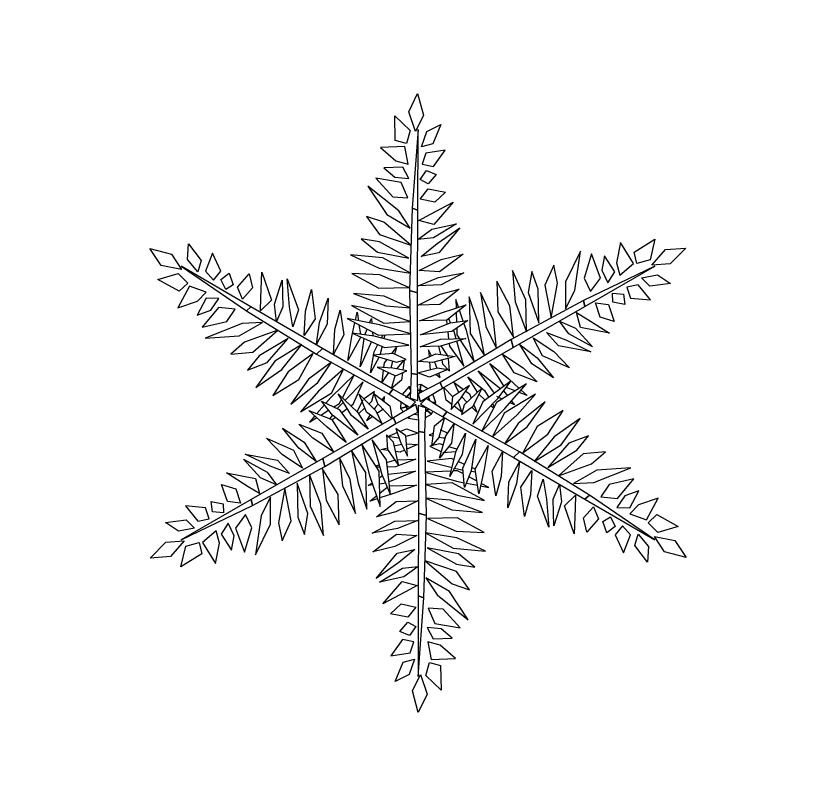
# Model space of a CAD drawing. Header units: metres. Extents: x -13 to 19722, y -15306 to 10704.
# Drawn here: x 19014.164 to 19017.103, y -14738.122 to -14735.293 of the extents above; entities that cross this region are included whole.
import ezdxf

# ---------------------------------------------------------------- set-up
doc = ezdxf.new("R2010")
doc.units = ezdxf.units.M
doc.header["$LTSCALE"] = 35
doc.header["$MEASUREMENT"] = 0
doc.layers.get('0').update_dxf_attribs({"linetype": 'CONTINUOUS'})

# ---------------------------------------------------------------- blocks, each defined once
blk = doc.blocks.new('ARPLS509')
at = {"linetype": 'Continuous'}
for p, q in [((-0.0236, 0.5369), (-0.0075, 0.5709)), ((-0.0075, 0.5709), (0.0038, 0.5312)), ((-0.0107, 0.5011), (-0.0236, 0.5369)), ((-0.0478, 0.4841), (-0.0494, 0.5294)), ((-0.0494, 0.5294), (-0.0204, 0.5029)), ((0.0038, 0.5312), (-0.0107, 0.5011)), ((-0.0062, 0.5047), (-0.0155, 0.3593)), ((-0.0051, 0.3557), (-0.0062, 0.5047)), ((0.0102, 0.5011), (0.036, 0.5143)), ((0.036, 0.5143), (0.0215, 0.4784)), ((-0.0204, 0.5029), (-0.0268, 0.4784)), ((0.0006, 0.4728), (0.0102, 0.5011)), ((-0.0268, 0.4784), (-0.0478, 0.4841)), ((0.0215, 0.4784), (0.0006, 0.4728)), ((-0.03, 0.4728), (-0.0752, 0.4709)), ((-0.0752, 0.4709), (-0.0462, 0.4463)), ((-0.0236, 0.4407), (-0.03, 0.4728)), ((0.0086, 0.4614), (0.0022, 0.4407)), ((0.0441, 0.4671), (0.0086, 0.4614)), ((0.0231, 0.4369), (0.0441, 0.4671)), ((-0.0462, 0.4463), (-0.0236, 0.4407)), ((-0.0333, 0.435), (-0.0687, 0.4331)), ((-0.0687, 0.4331), (-0.0478, 0.4162)), ((-0.022, 0.4143), (-0.0333, 0.435)), ((0.0022, 0.4407), (0.0231, 0.4369)), ((-0.0478, 0.4162), (-0.022, 0.4143)), ((-0.001, 0.4124), (0.0102, 0.4294)), ((0.0102, 0.4294), (0.028, 0.4218)), ((0.028, 0.4218), (0.0135, 0.4048)), ((-0.0365, 0.4067), (-0.0832, 0.4143)), ((-0.0832, 0.4143), (-0.051, 0.3803)), ((-0.0236, 0.3784), (-0.0365, 0.4067)), ((0.0135, 0.4048), (-0.001, 0.4124)), ((-0.0397, 0.3541), (-0.0977, 0.3992)), ((-0.0977, 0.3992), (-0.0623, 0.3471)), ((-0.001, 0.3765), (0.0135, 0.3954)), ((0.0135, 0.3954), (0.0457, 0.3898)), ((0.0457, 0.3898), (0.0263, 0.3709)), ((-0.051, 0.3803), (-0.0236, 0.3784)), ((0.0263, 0.3709), (-0.001, 0.3765)), ((0.0183, 0.3488), (0.0602, 0.3714)), ((0.0602, 0.3714), (0.0247, 0.3297)), ((-0.0155, 0.3593), (-0.0188, 0.2078)), ((-0.0155, 0.3593), (-0.0155, 0.3593)), ((-0.0155, 0.3593), (-0.0051, 0.3557)), ((-0.0051, 0.3557), (-0.0155, 0.3593)), ((-0.004, 0.2035), (-0.0051, 0.3557)), ((-0.0671, 0.3332), (-0.0993, 0.3436)), ((-0.0993, 0.3436), (-0.0752, 0.3106)), ((-0.0623, 0.3471), (-0.0188, 0.3228)), ((-0.0188, 0.3228), (-0.0397, 0.3541)), ((-0.0027, 0.3367), (0.0183, 0.3488)), ((-0.0172, 0.2915), (-0.0671, 0.3332)), ((0.0247, 0.3297), (-0.0027, 0.3367)), ((0.0215, 0.3211), (0.0666, 0.3315)), ((0.0666, 0.3315), (0.0247, 0.3054)), ((-0.0043, 0.302), (0.0215, 0.3211)), ((0.0312, 0.295), (0.0731, 0.3245)), ((0.0731, 0.3245), (0.0344, 0.2777)), ((-0.0752, 0.2968), (-0.109, 0.302)), ((-0.109, 0.302), (-0.0784, 0.2777)), ((-0.0752, 0.3106), (-0.0172, 0.2915)), ((-0.0204, 0.2672), (-0.0752, 0.2968)), ((0.0247, 0.3054), (-0.0043, 0.302)), ((0.3692, 0.3), (0.3625, 0.2626)), ((0.3934, 0.2619), (0.3692, 0.3)), ((0.3944, 0.2829), (0.4328, 0.3069)), ((0.4328, 0.3069), (0.4244, 0.2686)), ((-0.4288, 0.2605), (-0.4273, 0.2894)), ((-0.4273, 0.2894), (-0.4035, 0.259)), ((0.0022, 0.2707), (0.0312, 0.295)), ((0.2959, 0.2837), (0.2685, 0.227)), ((0.2858, 0.2109), (0.2959, 0.2837)), ((0.3999, 0.2619), (0.3944, 0.2829)), ((0.4276, 0.2593), (0.4522, 0.2884)), ((0.4522, 0.2884), (0.4896, 0.2914)), ((0.4896, 0.2914), (0.461, 0.2618)), ((-0.4767, 0.2491), (-0.4981, 0.2801)), ((-0.4981, 0.2801), (-0.4581, 0.27)), ((-0.4581, 0.27), (-0.4392, 0.2424)), ((-0.3824, 0.2728), (-0.3952, 0.2393)), ((-0.3668, 0.2396), (-0.3824, 0.2728)), ((-0.1283, 0.2724), (-0.0752, 0.2481)), ((-0.0687, 0.2672), (-0.1283, 0.2724)), ((-0.0784, 0.2777), (-0.0204, 0.2672)), ((-0.0172, 0.2395), (-0.0687, 0.2672)), ((0.0344, 0.2777), (0.0022, 0.2707)), ((0.0795, 0.2759), (0.036, 0.2429)), ((0.0392, 0.2655), (0.0795, 0.2759)), ((0.3162, 0.2787), (0.3029, 0.2338)), ((0.333, 0.2345), (0.3162, 0.2787)), ((0.3398, 0.2756), (0.3355, 0.249)), ((0.3591, 0.2458), (0.3398, 0.2756)), ((0.4244, 0.2686), (0.3999, 0.2619)), ((-0.4091, 0.238), (-0.4288, 0.2605)), ((-0.4035, 0.259), (-0.4091, 0.238)), ((-0.001, 0.2447), (0.0392, 0.2655)), ((0.2469, 0.2573), (0.2305, 0.2199)), ((0.254, 0.2242), (0.2469, 0.2573)), ((0.433, 0.2572), (0.3024, 0.1926)), ((0.3046, 0.1818), (0.433, 0.2572)), ((0.3625, 0.2626), (0.3689, 0.2403)), ((0.3689, 0.2403), (0.3934, 0.2619)), ((0.461, 0.2618), (0.4276, 0.2593)), ((-0.4392, 0.2424), (-0.4767, 0.2491)), ((-0.3106, 0.1746), (-0.4401, 0.2481)), ((-0.4401, 0.2481), (-0.3188, 0.1673)), ((-0.3952, 0.2393), (-0.3805, 0.2233)), ((-0.3805, 0.2233), (-0.3668, 0.2396)), ((-0.2929, 0.1914), (-0.2915, 0.2389)), ((-0.2915, 0.2389), (-0.2731, 0.1874)), ((-0.0736, 0.236), (-0.1251, 0.2377)), ((-0.1251, 0.2377), (-0.0752, 0.2117)), ((-0.0752, 0.2481), (-0.0172, 0.2395)), ((0.036, 0.2429), (-0.001, 0.2447)), ((0.0344, 0.2325), (0.0811, 0.2412)), ((0.0811, 0.2412), (0.0392, 0.2186)), ((0.1961, 0.1926), (0.1708, 0.2469)), ((0.1708, 0.2469), (0.1763, 0.1887)), ((0.206, 0.2449), (0.2003, 0.2062)), ((0.2184, 0.213), (0.206, 0.2449)), ((0.3355, 0.249), (0.3468, 0.2257)), ((0.3468, 0.2257), (0.3591, 0.2458)), ((0.4087, 0.2354), (0.4381, 0.2412)), ((0.4381, 0.2412), (0.4624, 0.2254)), ((-0.4831, 0.223), (-0.4457, 0.2349)), ((-0.443, 0.2018), (-0.4831, 0.223)), ((-0.4457, 0.2349), (-0.4277, 0.2171)), ((-0.3667, 0.2247), (-0.3513, 0.2362)), ((-0.3576, 0.2064), (-0.3667, 0.2247)), ((-0.3513, 0.2362), (-0.3438, 0.2152)), ((-0.3356, 0.2105), (-0.3146, 0.2355)), ((-0.3146, 0.2355), (-0.308, 0.2094)), ((-0.2672, 0.1803), (-0.2537, 0.2246)), ((-0.2537, 0.2246), (-0.2521, 0.1753)), ((-0.2398, 0.1756), (-0.2445, 0.2267)), ((-0.2445, 0.2267), (-0.2232, 0.1697)), ((-0.0204, 0.2134), (-0.0736, 0.236)), ((-0.0027, 0.2169), (0.0344, 0.2325)), ((0.1666, 0.1812), (0.1423, 0.2267)), ((0.1423, 0.2267), (0.1447, 0.1704)), ((0.2429, 0.1601), (0.254, 0.2242)), ((0.2685, 0.227), (0.2692, 0.1772)), ((0.3029, 0.2338), (0.3149, 0.2092)), ((0.3149, 0.2092), (0.333, 0.2345)), ((0.4029, 0.2228), (0.3817, 0.218)), ((0.4256, 0.1949), (0.4029, 0.2228)), ((0.4241, 0.2201), (0.4087, 0.2354)), ((0.4624, 0.2254), (0.4241, 0.2201)), ((-0.4244, 0.2115), (-0.4453, 0.1715)), ((-0.4277, 0.2171), (-0.443, 0.2018)), ((-0.3934, 0.201), (-0.4244, 0.2115)), ((-0.3438, 0.2152), (-0.3576, 0.2064)), ((-0.3266, 0.1885), (-0.3356, 0.2105)), ((-0.308, 0.2094), (-0.3266, 0.1885)), ((-0.2103, 0.1678), (-0.1991, 0.2079)), ((-0.1991, 0.2079), (-0.1923, 0.1538)), ((-0.0752, 0.2117), (-0.0204, 0.2134)), ((-0.0188, 0.2078), (-0.004, 0.2035)), ((-0.004, 0.2035), (-0.0188, 0.2078)), ((-0.0188, 0.2078), (-0.0139, 0.0546)), ((0.0392, 0.2186), (-0.0027, 0.2169)), ((0.0731, 0.2111), (0.0376, 0.1824)), ((0.0376, 0.2015), (0.0731, 0.2111)), ((0.2203, 0.1508), (0.2184, 0.213)), ((0.2305, 0.2199), (0.2429, 0.1601)), ((0.2692, 0.1772), (0.2858, 0.2109)), ((0.3817, 0.218), (0.389, 0.1979)), ((-0.4096, 0.1843), (-0.3934, 0.201)), ((-0.0655, 0.1966), (-0.1219, 0.2013)), ((-0.1219, 0.2013), (-0.0623, 0.179)), ((-0.0172, 0.1759), (-0.0655, 0.1966)), ((-0.0024, 0.0533), (-0.004, 0.2035)), ((-0.0027, 0.1807), (0.0376, 0.2015)), ((0.1082, 0.1493), (0.0914, 0.1973)), ((0.0914, 0.1973), (0.0937, 0.1298)), ((0.1365, 0.1545), (0.1124, 0.2057)), ((0.1124, 0.2057), (0.1229, 0.1429)), ((0.1978, 0.1341), (0.1961, 0.1926)), ((0.2003, 0.2062), (0.2203, 0.1508)), ((0.3563, 0.1903), (0.3556, 0.2066)), ((0.3556, 0.2066), (0.376, 0.2053)), ((0.376, 0.2053), (0.3783, 0.1862)), ((0.389, 0.1979), (0.4256, 0.1949)), ((-0.4453, 0.1715), (-0.4096, 0.1843)), ((-0.3933, 0.1898), (-0.4094, 0.1582)), ((-0.3697, 0.1892), (-0.3933, 0.1898)), ((-0.3842, 0.1678), (-0.3697, 0.1892)), ((-0.2929, 0.1672), (-0.2929, 0.1914)), ((-0.2731, 0.1874), (-0.2929, 0.1672)), ((-0.2636, 0.1484), (-0.2672, 0.1803)), ((-0.1841, 0.1472), (-0.1683, 0.192)), ((-0.1683, 0.192), (-0.1697, 0.1444)), ((-0.0752, 0.1694), (-0.1251, 0.1789)), ((-0.1251, 0.1789), (-0.0655, 0.1471)), ((-0.0623, 0.179), (-0.0172, 0.1759)), ((0.0376, 0.1824), (-0.0027, 0.1807)), ((0.0425, 0.168), (0.086, 0.1825)), ((0.086, 0.1825), (0.0505, 0.1537)), ((0.0718, 0.1778), (0.0667, 0.1923)), ((0.0667, 0.1923), (0.0674, 0.1763)), ((0.1736, 0.1239), (0.1666, 0.1812)), ((0.3024, 0.1926), (0.1696, 0.1196)), ((0.1732, 0.1047), (0.3046, 0.1818)), ((0.1763, 0.1887), (0.1978, 0.1341)), ((0.3024, 0.1926), (0.3024, 0.1926)), ((0.3046, 0.1818), (0.3024, 0.1926)), ((0.3024, 0.1926), (0.3046, 0.1818)), ((0.3334, 0.1621), (0.3246, 0.1887)), ((0.3246, 0.1887), (0.3482, 0.1855)), ((0.3482, 0.1855), (0.3594, 0.1548)), ((0.3783, 0.1862), (0.3563, 0.1903)), ((-0.4094, 0.1582), (-0.3842, 0.1678)), ((-0.3704, 0.1729), (-0.4003, 0.1362)), ((-0.3395, 0.1699), (-0.3704, 0.1729)), ((-0.3548, 0.1471), (-0.3395, 0.1699)), ((-0.3106, 0.1746), (-0.3188, 0.1673)), ((-0.3188, 0.1673), (-0.3106, 0.1746)), ((-0.3188, 0.1673), (-0.1893, 0.0888)), ((-0.3188, 0.1673), (-0.3188, 0.1673)), ((-0.1781, 0.0994), (-0.3106, 0.1746)), ((-0.2521, 0.1753), (-0.2636, 0.1484)), ((-0.2333, 0.1384), (-0.2398, 0.1756)), ((-0.2232, 0.1697), (-0.2333, 0.1384)), ((-0.2124, 0.1225), (-0.2103, 0.1678)), ((-0.1556, 0.1344), (-0.1462, 0.17)), ((-0.1462, 0.17), (-0.1391, 0.1249)), ((-0.118, 0.1522), (-0.115, 0.1668)), ((-0.115, 0.1668), (-0.1125, 0.1512)), ((-0.0172, 0.1504), (-0.0752, 0.1694)), ((0.0006, 0.152), (0.0425, 0.168)), ((0.0482, 0.1699), (0.048, 0.1704)), ((0.048, 0.1704), (0.0481, 0.1699)), ((0.0677, 0.1677), (0.0685, 0.1507)), ((0.0808, 0.1525), (0.0737, 0.1725)), ((0.1447, 0.1704), (0.1736, 0.1239)), ((0.2893, 0.1701), (0.3103, 0.1581)), ((0.2969, 0.1429), (0.2893, 0.1701)), ((-0.1923, 0.1538), (-0.2124, 0.1225)), ((-0.0736, 0.1439), (-0.1332, 0.155)), ((-0.1332, 0.155), (-0.0752, 0.1248)), ((-0.0916, 0.1473), (-0.0885, 0.1552)), ((-0.0885, 0.1552), (-0.0877, 0.1466)), ((-0.0655, 0.1471), (-0.0172, 0.1504)), ((0.0505, 0.1537), (0.0006, 0.152)), ((0.0022, 0.1265), (0.057, 0.1489)), ((0.0501, 0.1537), (0.0509, 0.1465)), ((0.0573, 0.149), (0.054, 0.1565)), ((0.057, 0.1489), (0.0892, 0.1538)), ((0.0892, 0.1538), (0.0602, 0.133)), ((0.0869, 0.1352), (0.0821, 0.1487)), ((0.1207, 0.0896), (0.1082, 0.1493)), ((0.1428, 0.1023), (0.1365, 0.1545)), ((0.2584, 0.1542), (0.2878, 0.1414)), ((0.2759, 0.1308), (0.2584, 0.1542)), ((0.3103, 0.1581), (0.3508, 0.1331)), ((0.3594, 0.1548), (0.3334, 0.1621)), ((-0.4003, 0.1362), (-0.3548, 0.1471)), ((-0.3264, 0.1437), (-0.3945, 0.1161)), ((-0.3317, 0.1207), (-0.2889, 0.1463)), ((-0.2889, 0.1463), (-0.3264, 0.1437)), ((-0.1891, 0.1073), (-0.1841, 0.1472)), ((-0.1697, 0.1444), (-0.1891, 0.1073)), ((-0.1578, 0.0892), (-0.1556, 0.1344)), ((-0.1242, 0.1219), (-0.1189, 0.1476)), ((-0.1113, 0.1436), (-0.1085, 0.1262)), ((-0.1004, 0.1249), (-0.0962, 0.1357)), ((-0.0155, 0.1281), (-0.0736, 0.1439)), ((0.0641, 0.1332), (0.0632, 0.1352)), ((0.069, 0.1393), (0.0695, 0.127)), ((0.1022, 0.077), (0.0869, 0.1352)), ((0.1229, 0.1429), (0.1428, 0.1023)), ((0.2878, 0.1414), (0.3194, 0.1075)), ((0.3508, 0.1331), (0.2969, 0.1429)), ((-0.3945, 0.1161), (-0.3317, 0.1207)), ((-0.261, 0.132), (-0.3221, 0.1096)), ((-0.3065, 0.0913), (-0.261, 0.132)), ((-0.1391, 0.1249), (-0.1578, 0.0892)), ((-0.1313, 0.0776), (-0.1242, 0.1219)), ((-0.1078, 0.1217), (-0.1313, 0.0776)), ((-0.0832, 0.1232), (-0.1235, 0.1279)), ((-0.1235, 0.1279), (-0.0639, 0.1025)), ((-0.0861, 0.1305), (-0.0854, 0.1234)), ((-0.0188, 0.1074), (-0.0832, 0.1232)), ((-0.0752, 0.1248), (-0.0155, 0.1281)), ((-0.0695, 0.1198), (-0.0666, 0.1253)), ((-0.0635, 0.1254), (-0.065, 0.1187)), ((0.0602, 0.133), (0.0022, 0.1265)), ((0.0022, 0.1042), (0.0392, 0.1186)), ((0.0392, 0.1186), (0.086, 0.1203)), ((0.086, 0.1203), (0.0392, 0.1058)), ((0.1696, 0.1196), (0.0393, 0.0388)), ((0.0527, 0.1321), (0.0543, 0.1191)), ((0.068, 0.1196), (0.0641, 0.1332)), ((0.0695, 0.127), (0.0742, 0.1199)), ((0.0937, 0.1298), (0.1207, 0.0896)), ((0.1732, 0.1047), (0.1696, 0.1196)), ((0.1696, 0.1196), (0.1732, 0.1047)), ((0.2274, 0.0898), (0.2104, 0.1227)), ((0.2104, 0.1227), (0.2486, 0.0983)), ((0.2345, 0.133), (0.2701, 0.12)), ((0.2567, 0.1085), (0.2345, 0.133)), ((0.2701, 0.12), (0.3166, 0.0985)), ((0.3194, 0.1075), (0.2759, 0.1308)), ((-0.3221, 0.1096), (-0.3472, 0.0869)), ((-0.2416, 0.1171), (-0.2945, 0.0844)), ((-0.2796, 0.0721), (-0.2416, 0.1171)), ((-0.2159, 0.106), (-0.2657, 0.0752)), ((-0.2524, 0.0601), (-0.2159, 0.106)), ((-0.1084, 0.0663), (-0.1013, 0.1185)), ((-0.088, 0.1128), (-0.1084, 0.0663)), ((-0.083, 0.0944), (-0.076, 0.1077)), ((-0.0683, 0.1044), (-0.072, 0.088)), ((-0.0639, 0.1025), (-0.0188, 0.1074)), ((0.0392, 0.1058), (0.0022, 0.1042)), ((0.0329, 0.117), (0.0331, 0.1162)), ((0.0334, 0.1163), (0.0329, 0.117)), ((0.0357, 0.1057), (0.0394, 0.0904)), ((0.0542, 0.0866), (0.0405, 0.1062)), ((0.044, 0.0283), (0.1732, 0.1047)), ((0.0553, 0.1108), (0.0558, 0.1061)), ((0.0558, 0.1061), (0.0826, 0.0694)), ((0.0826, 0.0694), (0.0693, 0.1151)), ((0.0759, 0.1172), (0.1022, 0.077)), ((0.1855, 0.1102), (0.2176, 0.086)), ((0.208, 0.0748), (0.1855, 0.1102)), ((0.3166, 0.0985), (0.2567, 0.1085)), ((-0.3472, 0.0869), (-0.3065, 0.0913)), ((-0.195, 0.0902), (-0.2411, 0.0554)), ((-0.2208, 0.0419), (-0.195, 0.0902)), ((-0.1781, 0.0994), (-0.1893, 0.0888)), ((-0.1893, 0.0888), (-0.1781, 0.0994)), ((-0.0473, 0.0257), (-0.1781, 0.0994)), ((-0.0891, 0.0551), (-0.083, 0.0944)), ((-0.0478, 0.0914), (-0.0848, 0.0881)), ((-0.0503, 0.0911), (-0.0418, 0.1022)), ((-0.0236, 0.0802), (-0.0478, 0.0914)), ((-0.0418, 0.1022), (-0.045, 0.0901)), ((-0.001, 0.0771), (0.0312, 0.0915)), ((0.0176, 0.0989), (0.0187, 0.0859)), ((0.0232, 0.0879), (0.0176, 0.0989)), ((0.0312, 0.0915), (0.0666, 0.0868)), ((0.1542, 0.0922), (0.1923, 0.0677)), ((0.1758, 0.0581), (0.1542, 0.0922)), ((0.2777, 0.0686), (0.2274, 0.0898)), ((0.2486, 0.0983), (0.2777, 0.0686)), ((-0.2945, 0.0844), (-0.3159, 0.0577)), ((-0.2657, 0.0752), (-0.3001, 0.0262)), ((-0.1609, 0.0742), (-0.2029, 0.0427)), ((-0.1893, 0.0888), (-0.0542, 0.0163)), ((-0.1861, 0.0367), (-0.1609, 0.0742)), ((-0.0736, 0.0849), (-0.0891, 0.0551)), ((-0.0848, 0.0881), (-0.0413, 0.0754)), ((-0.0636, 0.0739), (-0.0585, 0.0804)), ((-0.0484, 0.0775), (-0.0519, 0.0645)), ((-0.0413, 0.0754), (-0.0236, 0.0802)), ((-0.0399, 0.0639), (-0.0275, 0.0791)), ((-0.0275, 0.0791), (-0.0297, 0.0609)), ((0.0247, 0.0755), (-0.001, 0.0771)), ((0.0196, 0.0758), (0.0208, 0.0616)), ((0.0666, 0.0868), (0.0247, 0.0755)), ((0.0308, 0.073), (0.0289, 0.0767)), ((0.0419, 0.0801), (0.0437, 0.073)), ((0.0567, 0.0601), (0.0545, 0.0835)), ((0.131, 0.075), (0.1658, 0.0467)), ((0.1574, 0.0326), (0.131, 0.075)), ((0.2485, 0.0498), (0.208, 0.0748)), ((0.2176, 0.086), (0.2485, 0.0498)), ((-0.3159, 0.0577), (-0.2796, 0.0721)), ((-0.3001, 0.0262), (-0.2524, 0.0601)), ((-0.1388, 0.0615), (-0.1843, 0.0207)), ((-0.1601, 0.018), (-0.1388, 0.0615)), ((-0.0478, 0.0643), (-0.0768, 0.0658)), ((-0.0768, 0.0658), (-0.0429, 0.0499)), ((-0.0672, 0.0387), (-0.065, 0.0603)), ((-0.0645, 0.0652), (-0.0636, 0.0739)), ((-0.022, 0.0595), (-0.0478, 0.0643)), ((-0.0429, 0.0499), (-0.022, 0.0595)), ((-0.0402, 0.0629), (-0.0399, 0.0639)), ((-0.0027, 0.0564), (0.0344, 0.066)), ((0.0537, 0.0628), (0.0199, 0.0484)), ((0.0334, 0.0657), (0.0308, 0.073)), ((0.0344, 0.066), (0.0537, 0.0628)), ((0.0437, 0.073), (0.0567, 0.0601)), ((0.1398, 0.02), (0.1097, 0.0609)), ((0.1097, 0.0609), (0.1513, 0.0286)), ((0.1923, 0.0677), (0.2184, 0.0418)), ((-0.2411, 0.0554), (-0.2684, 0.0116)), ((-0.1186, 0.0517), (-0.1614, 0.0094)), ((-0.1403, 0.0089), (-0.1186, 0.0517)), ((-0.0558, 0.056), (-0.0672, 0.0387)), ((-0.0501, 0.027), (-0.0436, 0.0503)), ((-0.0303, 0.0557), (-0.0319, 0.0426)), ((-0.0139, 0.0546), (-0.0155, 0.0095)), ((-0.0139, 0.0546), (-0.0024, 0.0533)), ((-0.0024, 0.0533), (-0.0139, 0.0546)), ((0.0199, 0.0484), (-0.0027, 0.0564)), ((-0.0014, 0.0054), (-0.0024, 0.0533)), ((0.0321, 0.0536), (0.0396, 0.0483)), ((0.0396, 0.0483), (0.0369, 0.0557)), ((0.0903, 0.0497), (0.1213, 0.0248)), ((0.1084, 0.0214), (0.0903, 0.0497)), ((0.1658, 0.0467), (0.1854, 0.0293)), ((0.2184, 0.0418), (0.1758, 0.0581)), ((-0.2684, 0.0116), (-0.2208, 0.0419)), ((-0.2029, 0.0427), (-0.2352, -0.0038)), ((-0.2352, -0.0038), (-0.1861, 0.0367)), ((-0.1023, 0.0385), (-0.1352, 0.0042)), ((-0.1206, -0.003), (-0.1023, 0.0385)), ((-0.0319, 0.0426), (-0.0501, 0.027)), ((-0.0148, 0.0298), (-0.0165, 0.0295)), ((0.006, 0.0335), (-0.002, 0.0321)), ((0.0393, 0.0388), (-0.0005, 0.0177)), ((0.0043, 0.0237), (0.006, 0.0335)), ((0.006, 0.0335), (0.0043, 0.0237)), ((0.0171, 0.0271), (0.006, 0.0335)), ((0.044, 0.0283), (0.0393, 0.0388)), ((0.0393, 0.0388), (0.044, 0.0283)), ((0.0465, 0.03), (0.0634, 0.0128)), ((0.0509, 0.0065), (0.0465, 0.03)), ((0.0935, 0.0337), (0.0628, 0.0123)), ((0.0652, 0.0389), (0.0828, 0.0262)), ((0.0745, 0.0205), (0.0652, 0.0389)), ((0.0776, 0.0093), (0.0935, 0.0337)), ((0.1706, 0.0431), (0.1188, 0.0042)), ((0.1989, 0.0379), (0.1437, 0.0028)), ((0.1464, 0.0106), (0.1706, 0.0431)), ((0.1595, -0.0082), (0.1989, 0.0379)), ((0.1781, 0.0247), (0.1616, 0.031)), ((-0.1843, 0.0207), (-0.2175, -0.0178)), ((-0.2175, -0.0178), (-0.1601, 0.018)), ((-0.148, 0.016), (-0.1122, -0.0172)), ((-0.1232, -0.0236), (-0.148, 0.016)), ((-0.0957, -0.017), (-0.1093, 0.016)), ((-0.1093, 0.016), (-0.0787, -0.0146)), ((-0.0812, 0.0208), (-0.1005, 0.0072)), ((-0.0859, 0.003), (-0.0812, 0.0208)), ((-0.0821, 0.0168), (-0.0528, -0.0053)), ((-0.0752, -0.0015), (-0.0821, 0.0168)), ((-0.0473, 0.0257), (-0.0542, 0.0163)), ((-0.0542, 0.0163), (-0.0473, 0.0257)), ((-0.0542, 0.0163), (-0.0159, -0.0076)), ((-0.0053, 0.0026), (-0.0473, 0.0257)), ((-0.0165, 0.0295), (-0.0284, 0.0153)), ((-0.0153, 0.0164), (-0.0201, 0.0107)), ((-0.0165, 0.0295), (-0.0149, 0.0268)), ((-0.0149, 0.0268), (-0.0165, 0.0295)), ((-0.0018, 0.0226), (0.0043, 0.0237)), ((0.0043, 0.0237), (-0.0018, 0.0226)), ((-0.0016, 0.0166), (-0.0003, 0.0169)), ((-0.0005, 0.0177), (0.003, 0.0034)), ((0.003, 0.0034), (0.044, 0.0283)), ((0.0043, 0.0237), (0.0036, 0.0199)), ((0.0036, 0.0199), (0.0043, 0.0237)), ((0.0043, 0.0237), (0.0074, 0.0219)), ((0.0074, 0.0219), (0.0043, 0.0237)), ((0.0182, 0.0157), (0.0226, 0.0035)), ((0.0336, 0.0006), (0.0272, 0.0181)), ((0.1168, 0.0295), (0.0841, -0.0018)), ((0.0867, 0.0234), (0.0938, 0.0182)), ((0.0938, 0.0182), (0.097, 0.0106)), ((0.1011, -0.0042), (0.1168, 0.0295)), ((0.1226, 0.007), (0.1103, 0.0184)), ((0.1213, 0.0248), (0.1293, 0.0121)), ((0.1565, 0.0246), (0.1637, 0.0155)), ((0.2156, 0.019), (0.1583, -0.0167)), ((0.1824, -0.0195), (0.2156, 0.019)), ((0.2, 0.0163), (0.1852, 0.0219)), ((0.1889, 0.0262), (0.2, 0.0163)), ((-0.1583, -0.0234), (-0.1786, 0.0021)), ((-0.1786, 0.0021), (-0.1461, -0.0127)), ((-0.1614, 0.0094), (-0.1707, -0.0015)), ((-0.1385, 0.0008), (-0.1482, -0.0094)), ((-0.1456, -0.0016), (-0.1417, 0.006)), ((-0.1029, 0.0054), (-0.1131, -0.0164)), ((-0.0912, -0.002), (-0.0859, 0.003)), ((-0.0625, 0.0118), (-0.0676, 0.0059)), ((-0.0633, 0.0027), (-0.0625, 0.0118)), ((-0.0311, 0.0019), (-0.0311, -0.0108)), ((-0.0159, -0.0076), (-0.0053, 0.0026)), ((-0.0155, 0.0095), (-0.0014, 0.0054)), ((-0.0148, 0.0078), (-0.0138, 0.009)), ((0.0141, 0.0088), (0.0035, -0.0014)), ((0.0139, 0.0101), (0.0145, 0.0086)), ((0.0523, -0.0151), (0.0141, 0.0088)), ((0.0226, 0.0035), (0.0191, 0.0132)), ((0.0272, 0.0006), (0.0336, 0.0006)), ((0.0336, 0.0006), (0.0272, 0.0006)), ((0.0324, -0.0027), (0.0336, 0.0006)), ((0.0615, -0.0015), (0.0509, 0.0065)), ((0.0628, 0.0123), (0.0606, -0.0106)), ((0.0606, -0.0106), (0.0776, 0.0093)), ((0.0726, 0.0035), (0.0734, 0.0027)), ((0.0734, 0.0027), (0.0803, -0.0156)), ((0.0894, 0.0033), (0.0799, 0.0128)), ((0.1004, -0.0373), (0.1464, 0.0106)), ((0.1188, 0.0042), (0.1004, -0.0373)), ((0.1437, 0.0028), (0.1168, -0.0505)), ((0.1366, 0.0004), (0.1399, -0.0048)), ((0.1541, 0.0094), (0.1477, 0.0123)), ((0.1768, -0.0009), (0.1688, 0.0027)), ((0.1715, 0.0058), (0.1768, -0.0009)), ((0.2333, 0.005), (0.1843, -0.0355)), ((0.2011, -0.0415), (0.2333, 0.005)), ((-0.1733, -0.0046), (-0.1871, -0.0207)), ((-0.1799, -0.0235), (-0.1656, -0.0143)), ((-0.156, -0.0082), (-0.1456, -0.0016)), ((-0.1482, -0.0094), (-0.1495, -0.0111)), ((-0.1461, -0.0127), (-0.1115, -0.0597)), ((-0.1416, -0.0187), (-0.1312, -0.0109)), ((-0.1245, -0.0058), (-0.1206, -0.003)), ((-0.1102, -0.0202), (-0.0989, -0.0093)), ((-0.0795, -0.0081), (-0.0817, -0.0116)), ((-0.0745, -0.0022), (-0.0795, -0.0081)), ((-0.0787, -0.0146), (-0.0671, -0.0377)), ((-0.0763, -0.0193), (-0.0646, -0.0111)), ((-0.0483, -0.0288), (-0.0752, -0.0015)), ((-0.0528, -0.0053), (-0.0483, -0.0288)), ((-0.0048, -0.0022), (-0.0458, -0.027)), ((-0.0311, -0.0108), (-0.0218, -0.0074)), ((-0.0218, -0.0074), (-0.0311, -0.0108)), ((-0.0311, -0.0108), (-0.0271, -0.0157)), ((-0.0218, -0.0039), (-0.0218, -0.0074)), ((-0.0218, -0.0074), (-0.0218, -0.0039)), ((-0.0183, -0.0061), (-0.0218, -0.0074)), ((-0.0218, -0.0074), (-0.0183, -0.0061)), ((-0.0218, -0.0074), (-0.019, -0.0108)), ((-0.019, -0.0108), (-0.0218, -0.0074)), ((-0.0139, -0.0077), (-0.0148, -0.0065)), ((-0.0013, -0.0165), (-0.0048, -0.0022)), ((-0.0005, -0.0042), (0.0006, -0.0521)), ((0.0137, -0.0083), (-0.0005, -0.0042)), ((0.0035, -0.0014), (0.0455, -0.0245)), ((0.0121, -0.0534), (0.0137, -0.0083)), ((0.0145, -0.0074), (0.0134, -0.0104)), ((0.0134, -0.0104), (0.0182, -0.0145)), ((0.0182, -0.0145), (0.0134, -0.0104)), ((0.0182, -0.0145), (0.0134, -0.0172)), ((0.0134, -0.0172), (0.0182, -0.0145)), ((0.0197, -0.0103), (0.0182, -0.0145)), ((0.0182, -0.0145), (0.0197, -0.0103)), ((0.0182, -0.0145), (0.0258, -0.0208)), ((0.0258, -0.0208), (0.0182, -0.0145)), ((0.0803, -0.0156), (0.0657, -0.0047)), ((0.0841, -0.0018), (0.0794, -0.0196)), ((0.0794, -0.0196), (0.1011, -0.0042)), ((0.1075, -0.0148), (0.0986, -0.006)), ((0.1021, -0.0019), (0.1075, -0.0148)), ((0.1168, -0.0505), (0.1595, -0.0082)), ((0.1384, -0.0077), (0.1334, -0.003)), ((0.2665, -0.0104), (0.219, -0.0406)), ((0.2392, -0.0542), (0.2665, -0.0104)), ((-0.1676, -0.0455), (-0.2019, -0.0151)), ((-0.2019, -0.0151), (-0.1592, -0.0314)), ((-0.1907, -0.025), (-0.2008, -0.0367)), ((-0.2008, -0.0367), (-0.1872, -0.0281)), ((-0.0458, -0.027), (-0.1751, -0.1035)), ((-0.1585, -0.0232), (-0.1634, -0.0298)), ((-0.159, -0.0318), (-0.1532, -0.0274)), ((-0.1115, -0.0597), (-0.1583, -0.0234)), ((-0.0922, -0.0485), (-0.1232, -0.0236)), ((-0.1183, -0.0275), (-0.1187, -0.0283)), ((-0.1187, -0.0283), (-0.1181, -0.0277)), ((-0.1122, -0.0172), (-0.0922, -0.0485)), ((-0.0671, -0.0377), (-0.0957, -0.017)), ((-0.0458, -0.027), (-0.0412, -0.0376)), ((-0.0412, -0.0376), (-0.0458, -0.027)), ((-0.0412, -0.0376), (-0.0013, -0.0165)), ((-0.0187, -0.0257), (-0.0165, -0.0283)), ((-0.0165, -0.0283), (-0.0133, -0.0229)), ((-0.0133, -0.0229), (-0.0165, -0.0283)), ((-0.0165, -0.0283), (0.0001, -0.0312)), ((-0.0001, -0.0217), (-0.0084, -0.0202)), ((-0.0084, -0.0202), (-0.0001, -0.0217)), ((-0.0002, -0.0157), (-0.0016, -0.0155)), ((0.013, -0.0282), (0.0258, -0.0208)), ((0.0258, -0.0208), (0.028, -0.0148)), ((0.0301, -0.0413), (0.0482, -0.0258)), ((0.0482, -0.0258), (0.038, -0.0627)), ((0.0455, -0.0245), (0.0523, -0.0151)), ((0.0523, -0.0151), (0.0455, -0.0245)), ((0.0455, -0.0245), (0.1763, -0.0982)), ((0.1874, -0.0875), (0.0523, -0.0151)), ((0.1583, -0.0167), (0.1369, -0.0602)), ((0.1369, -0.0602), (0.1824, -0.0195)), ((0.2982, -0.025), (0.2506, -0.0589)), ((0.2639, -0.074), (0.2982, -0.025)), ((-0.1942, -0.0665), (-0.2202, -0.0406)), ((-0.2202, -0.0406), (-0.1776, -0.0569)), ((-0.1722, -0.0415), (-0.1725, -0.0419)), ((-0.1725, -0.0419), (-0.1721, -0.0416)), ((-0.1714, -0.1184), (-0.0412, -0.0376)), ((-0.1592, -0.0314), (-0.1328, -0.0738)), ((0.0256, -0.0778), (0.0301, -0.0413)), ((0.0511, -0.0591), (0.0654, -0.0375)), ((0.0654, -0.0375), (0.0617, -0.0726)), ((0.1843, -0.0355), (0.159, -0.073)), ((0.159, -0.073), (0.2011, -0.0415)), ((0.219, -0.0406), (0.1931, -0.089)), ((-0.2194, -0.0847), (-0.2503, -0.0486)), ((-0.2503, -0.0486), (-0.2098, -0.0736)), ((-0.1776, -0.0569), (-0.156, -0.0909)), ((-0.1328, -0.0738), (-0.1676, -0.0455)), ((-0.0586, -0.0588), (-0.0561, -0.0853)), ((-0.0455, -0.0718), (-0.0586, -0.0588)), ((-0.0556, -0.0616), (-0.0388, -0.0545)), ((-0.0414, -0.0471), (-0.0326, -0.0718)), ((-0.0226, -0.0604), (-0.0414, -0.0471)), ((-0.0339, -0.0524), (-0.0218, -0.0472)), ((0.0008, -0.0551), (-0.0226, -0.0612)), ((-0.0218, -0.0472), (0.0008, -0.0551)), ((0.0006, -0.0521), (0.0021, -0.2022)), ((0.0006, -0.0521), (0.0121, -0.0534)), ((0.0121, -0.0534), (0.0006, -0.0521)), ((0.0169, -0.2066), (0.0121, -0.0534)), ((0.0285, -0.0545), (0.0201, -0.0583)), ((0.0201, -0.0583), (0.0278, -0.0597)), ((0.0399, -0.101), (0.0511, -0.0591)), ((0.054, -0.0548), (0.0411, -0.0487)), ((0.0749, -0.0646), (0.0631, -0.0591)), ((0.0701, -0.0868), (0.0872, -0.0539)), ((0.0872, -0.0539), (0.0812, -0.0932)), ((0.1931, -0.089), (0.2392, -0.0542)), ((0.2506, -0.0589), (0.214, -0.1048)), ((0.3141, -0.0565), (0.2777, -0.0708)), ((0.2927, -0.0832), (0.3141, -0.0565)), ((-0.2796, -0.0674), (-0.2293, -0.0886)), ((-0.2504, -0.0971), (-0.2796, -0.0674)), ((-0.2098, -0.0736), (-0.1874, -0.109)), ((-0.156, -0.0909), (-0.1942, -0.0665)), ((-0.0577, -0.1049), (-0.0845, -0.0682)), ((-0.0845, -0.0682), (-0.0659, -0.132)), ((-0.0363, -0.0648), (-0.0556, -0.0616)), ((-0.0348, -0.1158), (-0.0455, -0.0718)), ((-0.0352, -0.0645), (-0.0363, -0.0648)), ((-0.0326, -0.0718), (-0.0195, -0.0977)), ((-0.0195, -0.0977), (-0.0226, -0.0604)), ((0.038, -0.0627), (0.0256, -0.0778)), ((0.0383, -0.0616), (0.0459, -0.063)), ((0.0617, -0.0726), (0.0399, -0.101)), ((0.0459, -0.063), (0.05, -0.0633)), ((0.0626, -0.0639), (0.0749, -0.0646)), ((0.0832, -0.1185), (0.1066, -0.065)), ((0.1066, -0.065), (0.0986, -0.1237)), ((0.214, -0.1048), (0.2639, -0.074)), ((0.2777, -0.0708), (0.2397, -0.1159)), ((-0.2293, -0.0886), (-0.2122, -0.1215)), ((-0.1874, -0.109), (-0.2194, -0.0847)), ((-0.1225, -0.0883), (-0.11, -0.1481)), ((-0.0955, -0.1286), (-0.1225, -0.0883)), ((-0.104, -0.0758), (-0.0887, -0.134)), ((-0.0714, -0.1258), (-0.104, -0.0758)), ((-0.0685, -0.0855), (-0.0564, -0.0823)), ((-0.0547, -0.0874), (-0.0685, -0.0855)), ((-0.0561, -0.0853), (-0.0348, -0.1158)), ((-0.0438, -0.0789), (-0.0308, -0.0754)), ((-0.0251, -0.0867), (-0.033, -0.0903)), ((-0.0214, -0.0746), (-0.0008, -0.0759)), ((-0.0008, -0.0759), (-0.0206, -0.0847)), ((0.0395, -0.0742), (0.0217, -0.079)), ((0.0217, -0.079), (0.0431, -0.0889)), ((0.0465, -0.0763), (0.0395, -0.0742)), ((0.0459, -0.0902), (0.0698, -0.0881)), ((0.0718, -0.0836), (0.0566, -0.0792)), ((0.0593, -0.1345), (0.0701, -0.0868)), ((0.0821, -0.087), (0.083, -0.0869)), ((0.083, -0.0869), (0.0822, -0.0867)), ((0.1059, -0.1205), (0.1295, -0.0764)), ((0.1295, -0.0764), (0.1224, -0.1207)), ((0.1372, -0.1237), (0.1559, -0.088)), ((0.1559, -0.088), (0.1538, -0.1332)), ((0.1763, -0.0982), (0.1874, -0.0875)), ((0.1874, -0.0875), (0.1763, -0.0982)), ((0.317, -0.1661), (0.1874, -0.0875)), ((0.2397, -0.1159), (0.2927, -0.0832)), ((0.3453, -0.0857), (0.3047, -0.0901)), ((0.3202, -0.1084), (0.3453, -0.0857)), ((-0.272, -0.1188), (-0.3185, -0.0973)), ((-0.3185, -0.0973), (-0.2585, -0.1073)), ((-0.1751, -0.1035), (-0.3064, -0.1805)), ((-0.2122, -0.1215), (-0.2504, -0.0971)), ((-0.1751, -0.1035), (-0.1714, -0.1184)), ((-0.1714, -0.1184), (-0.1751, -0.1035)), ((-0.1446, -0.1011), (-0.1383, -0.1533)), ((-0.1248, -0.1417), (-0.1446, -0.1011)), ((-0.033, -0.0903), (-0.0413, -0.0892)), ((-0.004, -0.103), (-0.0411, -0.1174)), ((-0.0375, -0.1045), (-0.004, -0.103)), ((0.062, -0.1013), (0.0169, -0.1061)), ((0.0812, -0.0932), (0.0593, -0.1345)), ((0.0664, -0.1032), (0.062, -0.1013)), ((0.1763, -0.0982), (0.3087, -0.1734)), ((0.3047, -0.0901), (0.2591, -0.1308)), ((-0.2897, -0.1402), (-0.3213, -0.1063)), ((-0.3213, -0.1063), (-0.2778, -0.1296)), ((-0.3042, -0.1914), (-0.1714, -0.1184)), ((-0.2585, -0.1073), (-0.2364, -0.1318)), ((-0.0778, -0.116), (-0.0712, -0.1139)), ((-0.0699, -0.1184), (-0.076, -0.1186)), ((-0.0499, -0.1692), (-0.0577, -0.1049)), ((-0.0571, -0.1096), (-0.0411, -0.1046)), ((-0.0411, -0.1174), (-0.0561, -0.1179)), ((0.0169, -0.1061), (0.0631, -0.1175)), ((0.0862, -0.1116), (0.0741, -0.1064)), ((0.0866, -0.154), (0.0832, -0.1185)), ((0.1061, -0.1201), (0.0994, -0.1172)), ((0.1678, -0.1432), (0.1872, -0.106)), ((0.1872, -0.106), (0.1822, -0.1459)), ((0.2591, -0.1308), (0.3202, -0.1084)), ((0.3246, -0.1425), (0.3927, -0.1149)), ((0.3927, -0.1149), (0.3298, -0.1195)), ((-0.3526, -0.1319), (-0.2988, -0.1417)), ((-0.3121, -0.1569), (-0.3526, -0.1319)), ((-0.2778, -0.1296), (-0.2602, -0.153)), ((-0.2364, -0.1318), (-0.272, -0.1188)), ((-0.1997, -0.1329), (-0.1979, -0.1914)), ((-0.1782, -0.1874), (-0.1997, -0.1329)), ((-0.1755, -0.1226), (-0.1685, -0.18)), ((-0.1466, -0.1692), (-0.1755, -0.1226)), ((-0.0933, -0.1961), (-0.0955, -0.1286)), ((-0.0685, -0.1911), (-0.0714, -0.1258)), ((-0.0708, -0.1381), (-0.062, -0.1318)), ((-0.0659, -0.132), (-0.0499, -0.1692)), ((-0.0545, -0.1309), (-0.004, -0.1253)), ((-0.004, -0.1253), (-0.0528, -0.1452)), ((0.0616, -0.1242), (0.0137, -0.1269)), ((0.0137, -0.1269), (0.0717, -0.1427)), ((0.0733, -0.1236), (0.0648, -0.1241)), ((0.0677, -0.1186), (0.0814, -0.122)), ((0.0842, -0.1293), (0.0733, -0.1236)), ((0.0814, -0.122), (0.0835, -0.1222)), ((0.0986, -0.1237), (0.0866, -0.154)), ((0.0985, -0.124), (0.1066, -0.1249)), ((0.1131, -0.1656), (0.1059, -0.1205)), ((0.1224, -0.1207), (0.1131, -0.1656)), ((0.1211, -0.1266), (0.1216, -0.1267)), ((0.1216, -0.1267), (0.1212, -0.1265)), ((0.1444, -0.1687), (0.1372, -0.1237)), ((0.1538, -0.1332), (0.1444, -0.1687)), ((0.1905, -0.1526), (0.2105, -0.1213)), ((0.2105, -0.1213), (0.2084, -0.1666)), ((0.3298, -0.1195), (0.287, -0.145)), ((-0.2988, -0.1417), (-0.2911, -0.1689)), ((-0.2602, -0.153), (-0.2897, -0.1402)), ((-0.1142, -0.2045), (-0.1248, -0.1417)), ((-0.11, -0.1481), (-0.0933, -0.1961)), ((-0.091, -0.1525), (-0.084, -0.1475)), ((-0.0887, -0.134), (-0.0685, -0.1911)), ((-0.0588, -0.1477), (-0.0703, -0.1494)), ((0.0636, -0.1459), (0.0153, -0.1492)), ((0.1233, -0.1777), (0.0636, -0.1459)), ((0.0717, -0.1427), (0.0858, -0.1453)), ((0.0898, -0.1461), (0.1106, -0.1499)), ((0.1094, -0.1424), (0.0943, -0.1345)), ((0.1313, -0.1538), (0.1171, -0.1464)), ((0.1664, -0.1908), (0.1678, -0.1432)), ((0.1822, -0.1459), (0.1664, -0.1908)), ((0.2213, -0.1685), (0.2314, -0.1371)), ((0.2314, -0.1371), (0.238, -0.1744)), ((0.2502, -0.174), (0.2617, -0.1472)), ((0.2617, -0.1472), (0.2654, -0.1791)), ((0.287, -0.145), (0.3246, -0.1425)), ((0.3529, -0.1459), (0.3376, -0.1687)), ((0.3985, -0.135), (0.3529, -0.1459)), ((0.3686, -0.1717), (0.3985, -0.135)), ((-0.35, -0.1843), (-0.3612, -0.1536)), ((-0.3612, -0.1536), (-0.3352, -0.1609)), ((-0.3352, -0.1609), (-0.3264, -0.1875)), ((-0.2911, -0.1689), (-0.3121, -0.1569)), ((-0.2448, -0.1589), (-0.2559, -0.223)), ((-0.2323, -0.2187), (-0.2448, -0.1589)), ((-0.2221, -0.1496), (-0.2203, -0.2118)), ((-0.2021, -0.205), (-0.2221, -0.1496)), ((-0.1383, -0.1533), (-0.1142, -0.2045)), ((-0.0826, -0.1513), (-0.091, -0.1525)), ((-0.0696, -0.1665), (-0.0559, -0.1553)), ((-0.0524, -0.1525), (-0.0024, -0.1508)), ((-0.0024, -0.1508), (-0.0443, -0.1668)), ((0.0153, -0.1492), (0.0733, -0.1682)), ((0.1161, -0.151), (0.1313, -0.1538)), ((0.1973, -0.2067), (0.1905, -0.1526)), ((0.4076, -0.157), (0.3824, -0.1666)), ((0.3915, -0.1886), (0.4076, -0.157)), ((-0.271, -0.1759), (-0.2876, -0.2097)), ((-0.2703, -0.2258), (-0.271, -0.1759)), ((-0.1442, -0.2255), (-0.1466, -0.1692)), ((-0.0878, -0.1812), (-0.0755, -0.1713)), ((-0.0737, -0.1765), (-0.0878, -0.1812)), ((-0.0443, -0.1668), (-0.0692, -0.1751)), ((0.0604, -0.1778), (0.0153, -0.1747)), ((0.0153, -0.1747), (0.0636, -0.1953)), ((0.0733, -0.1682), (0.1233, -0.1777)), ((0.2084, -0.1666), (0.1973, -0.2067)), ((0.2426, -0.2254), (0.2213, -0.1685)), ((0.238, -0.1744), (0.2426, -0.2254)), ((0.2518, -0.2233), (0.2502, -0.174)), ((0.2713, -0.1862), (0.291, -0.1659)), ((0.291, -0.1659), (0.291, -0.1902)), ((0.3087, -0.1734), (0.317, -0.1661)), ((0.317, -0.1661), (0.3087, -0.1734)), ((0.3087, -0.1734), (0.4382, -0.2469)), ((0.4382, -0.2469), (0.317, -0.1661)), ((0.317, -0.1661), (0.317, -0.1661)), ((0.3376, -0.1687), (0.3686, -0.1717)), ((0.3824, -0.1666), (0.3679, -0.188)), ((0.4435, -0.1702), (0.4077, -0.1831)), ((0.4225, -0.2103), (0.4435, -0.1702)), ((-0.3064, -0.1805), (-0.4349, -0.256)), ((-0.4349, -0.256), (-0.3042, -0.1914)), ((-0.3802, -0.185), (-0.3582, -0.1891)), ((-0.3778, -0.2041), (-0.3802, -0.185)), ((-0.3582, -0.1891), (-0.3575, -0.2054)), ((-0.3264, -0.1875), (-0.35, -0.1843)), ((-0.3064, -0.1805), (-0.3042, -0.1914)), ((-0.3042, -0.1914), (-0.3064, -0.1805)), ((-0.3042, -0.1914), (-0.3042, -0.1914)), ((-0.1979, -0.1914), (-0.1727, -0.2457)), ((-0.1727, -0.2457), (-0.1782, -0.1874)), ((-0.1685, -0.18), (-0.1442, -0.2255)), ((-0.0749, -0.2099), (-0.0395, -0.1812)), ((0.0008, -0.1795), (-0.0395, -0.2003)), ((-0.0395, -0.1812), (0.0008, -0.1795)), ((0.12, -0.2), (0.0604, -0.1778)), ((0.2654, -0.1791), (0.2518, -0.2233)), ((0.2896, -0.2377), (0.2713, -0.1862)), ((0.291, -0.1902), (0.2896, -0.2377)), ((0.3061, -0.2082), (0.3247, -0.1873)), ((0.3247, -0.1873), (0.3338, -0.2093)), ((0.3679, -0.188), (0.3915, -0.1886)), ((0.4077, -0.1831), (0.3915, -0.1998)), ((-0.3908, -0.1967), (-0.4274, -0.1937)), ((-0.4274, -0.1937), (-0.4048, -0.2215)), ((-0.3836, -0.2167), (-0.3908, -0.1967)), ((-0.3575, -0.2054), (-0.3778, -0.2041)), ((-0.2079, -0.2437), (-0.2021, -0.205)), ((-0.0395, -0.2003), (-0.0749, -0.2099)), ((0.0021, -0.2022), (0.0032, -0.3545)), ((0.0021, -0.2022), (0.0169, -0.2066)), ((0.0169, -0.2066), (0.0021, -0.2022)), ((0.0137, -0.3581), (0.0169, -0.2066)), ((0.0636, -0.1953), (0.12, -0.2)), ((0.342, -0.214), (0.3557, -0.2052)), ((0.3557, -0.2052), (0.3648, -0.2234)), ((0.3915, -0.1998), (0.4225, -0.2103)), ((0.4258, -0.2159), (0.4412, -0.2006)), ((0.4412, -0.2006), (0.4812, -0.2218)), ((-0.4642, -0.2242), (-0.426, -0.2189)), ((-0.426, -0.2189), (-0.4106, -0.2342)), ((-0.4048, -0.2215), (-0.3836, -0.2167)), ((-0.3168, -0.2079), (-0.3349, -0.2333)), ((-0.3047, -0.2326), (-0.3168, -0.2079)), ((-0.2876, -0.2097), (-0.2977, -0.2825)), ((-0.2488, -0.2561), (-0.2323, -0.2187)), ((-0.2203, -0.2118), (-0.2079, -0.2437)), ((-0.083, -0.24), (-0.0411, -0.2174)), ((-0.0411, -0.2174), (0.0008, -0.2157)), ((0.0008, -0.2157), (-0.0363, -0.2313)), ((0.0733, -0.2105), (0.0185, -0.2122)), ((0.0185, -0.2122), (0.0717, -0.2348)), ((0.1233, -0.2365), (0.0733, -0.2105)), ((0.3128, -0.2343), (0.3061, -0.2082)), ((0.3338, -0.2093), (0.3128, -0.2343)), ((0.3494, -0.235), (0.342, -0.214)), ((0.3786, -0.2221), (0.3649, -0.2384)), ((0.3934, -0.2381), (0.3786, -0.2221)), ((0.4438, -0.2337), (0.4258, -0.2159)), ((0.4812, -0.2218), (0.4438, -0.2337)), ((-0.4399, -0.24), (-0.4642, -0.2242)), ((-0.4106, -0.2342), (-0.4399, -0.24)), ((-0.3486, -0.2245), (-0.361, -0.2446)), ((-0.3374, -0.2477), (-0.3486, -0.2245)), ((-0.3349, -0.2333), (-0.318, -0.2775)), ((-0.318, -0.2775), (-0.3047, -0.2326)), ((-0.2977, -0.2825), (-0.2703, -0.2258)), ((-0.2559, -0.223), (-0.2488, -0.2561)), ((-0.0363, -0.2313), (-0.083, -0.24)), ((0.0717, -0.2348), (0.1233, -0.2365)), ((0.3648, -0.2234), (0.3494, -0.235)), ((0.4016, -0.2577), (0.4072, -0.2368)), ((0.4072, -0.2368), (0.4269, -0.2593)), ((-0.3707, -0.2391), (-0.3953, -0.2607)), ((-0.3643, -0.2614), (-0.3707, -0.2391)), ((-0.361, -0.2446), (-0.3416, -0.2744)), ((-0.3416, -0.2744), (-0.3374, -0.2477)), ((-0.0814, -0.2747), (-0.0379, -0.2417)), ((-0.0008, -0.2435), (-0.0411, -0.2643)), ((-0.0379, -0.2417), (-0.0008, -0.2435)), ((0.0733, -0.2469), (0.0153, -0.2382)), ((0.0153, -0.2382), (0.0669, -0.266)), ((0.1265, -0.2712), (0.0733, -0.2469)), ((0.3649, -0.2384), (0.3806, -0.2716)), ((0.3806, -0.2716), (0.3934, -0.2381)), ((0.4563, -0.2688), (0.4374, -0.2411)), ((0.4374, -0.2411), (0.4749, -0.2479)), ((0.4749, -0.2479), (0.4962, -0.2788)), ((-0.4915, -0.2902), (-0.4628, -0.2606)), ((-0.4628, -0.2606), (-0.4294, -0.2581)), ((-0.4294, -0.2581), (-0.454, -0.2872)), ((-0.4262, -0.2674), (-0.4018, -0.2607)), ((-0.4018, -0.2607), (-0.3962, -0.2817)), ((-0.3953, -0.2607), (-0.3711, -0.2988)), ((-0.3711, -0.2988), (-0.3643, -0.2614)), ((-0.0411, -0.2643), (-0.0814, -0.2747)), ((0.0185, -0.266), (0.0733, -0.2955)), ((0.0765, -0.2764), (0.0185, -0.266)), ((0.0669, -0.266), (0.1265, -0.2712)), ((0.4254, -0.2882), (0.4016, -0.2577)), ((0.4269, -0.2593), (0.4254, -0.2882)), ((-0.4346, -0.3057), (-0.4262, -0.2674)), ((-0.0749, -0.3233), (-0.0363, -0.2764)), ((-0.0363, -0.2764), (-0.004, -0.2695)), ((-0.004, -0.2695), (-0.033, -0.2938)), ((0.1071, -0.3008), (0.0765, -0.2764)), ((0.4962, -0.2788), (0.4563, -0.2688)), ((-0.454, -0.2872), (-0.4915, -0.2902)), ((-0.3962, -0.2817), (-0.4346, -0.3057)), ((-0.033, -0.2938), (-0.0749, -0.3233)), ((0.0733, -0.3094), (0.0153, -0.2903)), ((0.0153, -0.2903), (0.0652, -0.332)), ((0.0733, -0.2955), (0.1071, -0.3008)), ((-0.0685, -0.3303), (-0.0266, -0.3042)), ((-0.0266, -0.3042), (0.0024, -0.3008)), ((0.0024, -0.3008), (-0.0234, -0.3199)), ((0.0975, -0.3424), (0.0733, -0.3094)), ((-0.0234, -0.3199), (-0.0685, -0.3303)), ((0.0604, -0.3459), (0.0169, -0.3216)), ((0.0169, -0.3216), (0.0379, -0.3528)), ((-0.062, -0.3702), (-0.0266, -0.3285)), ((-0.0266, -0.3285), (0.0008, -0.3355)), ((0.0008, -0.3355), (-0.0202, -0.3476)), ((0.0652, -0.332), (0.0975, -0.3424)), ((-0.0202, -0.3476), (-0.062, -0.3702)), ((0.0032, -0.3545), (0.0043, -0.5035)), ((0.0032, -0.3545), (0.0137, -0.3581)), ((0.0137, -0.3581), (0.0032, -0.3545)), ((0.0379, -0.3528), (0.0959, -0.398)), ((0.0959, -0.398), (0.0604, -0.3459)), ((-0.0475, -0.3885), (-0.0282, -0.3697)), ((-0.0282, -0.3697), (-0.0008, -0.3753)), ((0.0043, -0.5035), (0.0137, -0.3581)), ((0.0137, -0.3581), (0.0137, -0.3581)), ((-0.0008, -0.3753), (-0.0153, -0.3942)), ((0.0217, -0.3772), (0.0346, -0.4055)), ((0.0491, -0.3791), (0.0217, -0.3772)), ((0.0814, -0.4131), (0.0491, -0.3791)), ((-0.0153, -0.3942), (-0.0475, -0.3885)), ((-0.0298, -0.4206), (-0.0153, -0.4036)), ((-0.0153, -0.4036), (-0.0008, -0.4112)), ((-0.0008, -0.4112), (-0.0121, -0.4282)), ((0.0201, -0.4131), (0.0314, -0.4338)), ((0.0459, -0.415), (0.0201, -0.4131)), ((0.0346, -0.4055), (0.0814, -0.4131)), ((-0.0121, -0.4282), (-0.0298, -0.4206)), ((0.0669, -0.4319), (0.0459, -0.415)), ((-0.025, -0.4357), (-0.0459, -0.4659)), ((-0.004, -0.4395), (-0.025, -0.4357)), ((-0.0105, -0.4602), (-0.004, -0.4395)), ((0.0217, -0.4395), (0.0282, -0.4715)), ((0.0443, -0.4451), (0.0217, -0.4395)), ((0.0314, -0.4338), (0.0669, -0.4319)), ((0.0733, -0.4697), (0.0443, -0.4451)), ((-0.0459, -0.4659), (-0.0105, -0.4602)), ((-0.0234, -0.4772), (-0.0024, -0.4715)), ((-0.0024, -0.4715), (-0.0121, -0.4998)), ((0.0282, -0.4715), (0.0733, -0.4697)), ((-0.0379, -0.5131), (-0.0234, -0.4772)), ((0.0185, -0.5017), (0.025, -0.4772)), ((0.025, -0.4772), (0.0459, -0.4829)), ((0.0459, -0.4829), (0.0475, -0.5281)), ((-0.0121, -0.4998), (-0.0379, -0.5131)), ((-0.0056, -0.53), (0.0089, -0.4998)), ((0.0089, -0.4998), (0.0217, -0.5357)), ((0.0475, -0.5281), (0.0185, -0.5017)), ((0.0056, -0.5696), (-0.0056, -0.53)), ((0.0217, -0.5357), (0.0056, -0.5696))]:
    blk.add_line(p, q, dxfattribs=at)

msp = doc.modelspace()

# ---------------------------------------------------------------- block references
at = {"xscale": 1.983697454336414, "yscale": 1.983697454336414, "zscale": 1.983697454336414, "rotation": 119.4051433585327}
msp.add_blockref('ARPLS509', (19015.63359, -14736.70522), dxfattribs=at)

doc.saveas('drawing.dxf')
